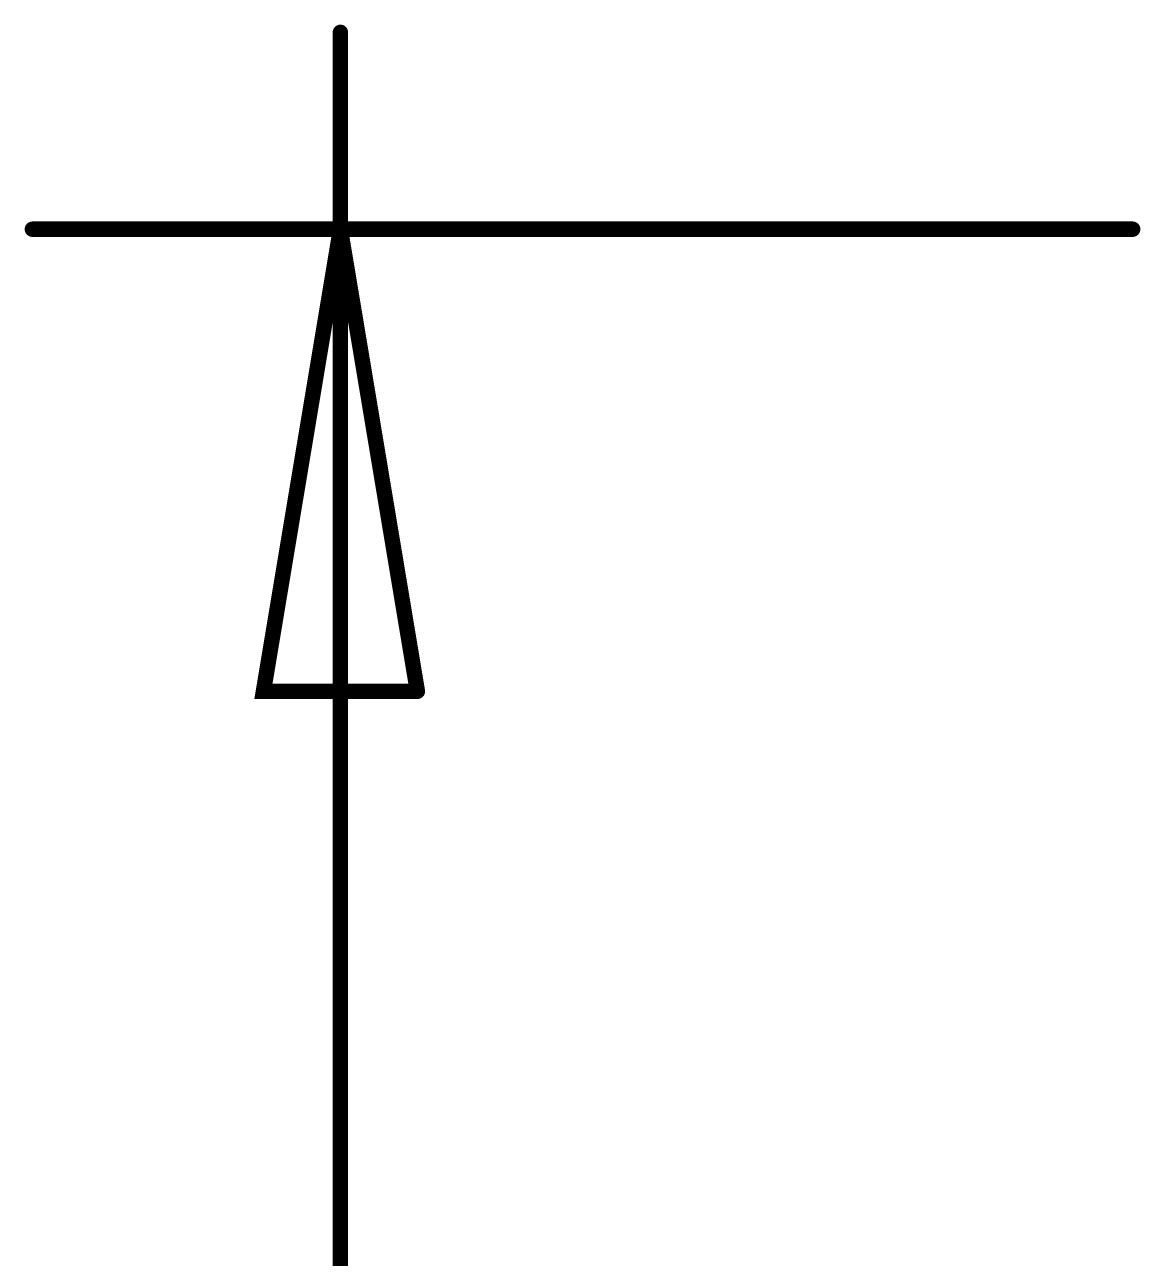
# Model space of a CAD drawing. Header units: millimetres. Extents: x 3362 to 3827, y -139 to 191.
# Drawn here: x 3565.33 to 3574.53, y 81.61 to 91.78 of the extents above; entities that cross this region are included whole.
import ezdxf

# ---------------------------------------------------------------- set-up
doc = ezdxf.new("R2010")
doc.units = ezdxf.units.MM
doc.header["$LTSCALE"] = 23.1
doc.layers.get('0').update_dxf_attribs({"linetype": 'CONTINUOUS'})

# ---------------------------------------------------------------- blocks, each defined once
blk = doc.blocks.new('PAD_R1')
at = {"const_width": 0.5}
blk.add_lwpolyline([(0.25, 0, 1), (-0.25, 0, 1)], format="xyb", close=True, dxfattribs=at)

msp = doc.modelspace()

# ---------------------------------------------------------------- linework, layer by layer
at = {"const_width": 0.127}
for points in [[(3567.938, 91.719), (3567.938, 90.096)], [(3574.471, 90.096), (3565.398, 90.096)], [(3567.938, 90.096), (3567.303, 86.286), (3568.573, 86.286)], [(3567.938, 90.096), (3567.938, 64.776)], [(3568.573, 86.286), (3567.938, 90.096)]]:
    msp.add_lwpolyline(points, dxfattribs=at)

# ---------------------------------------------------------------- block references
at = {"xscale": 0.127, "yscale": 0.127}
for p in [(3567.938, 91.719), (3565.398, 90.096), (3567.938, 90.096), (3567.938, 90.096), (3567.938, 90.096), (3567.938, 90.096), (3574.471, 90.096), (3568.573, 86.286), (3568.573, 86.286)]:
    msp.add_blockref('PAD_R1', p, dxfattribs=at)

doc.saveas('drawing.dxf')
